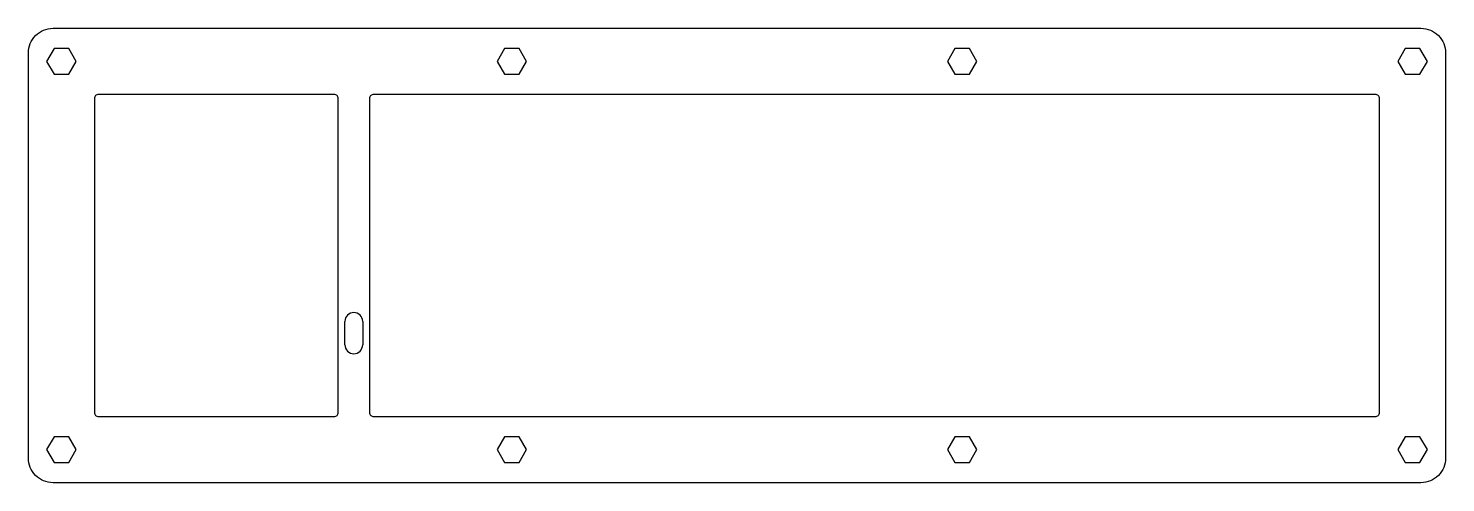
# Model space of a CAD drawing. Header units: millimetres. Extents: x -327 to 17, y -17 to 93.
import ezdxf

# ---------------------------------------------------------------- set-up
doc = ezdxf.new("R2010")
doc.units = ezdxf.units.MM
doc.layers.get('0').update_dxf_attribs({"linetype": 'CONTINUOUS'})

msp = doc.modelspace()

# ---------------------------------------------------------------- linework, layer by layer
for p, q in [((-249.82, 16.43), (-249.82, 22.11)), ((-245.52, 22.11), (-245.52, 16.43))]:
    msp.add_line(p, q)
for points in [[(17, -11, -0.414214), (11, -17), (-320.56, -17, -0.414214), (-326.56, -11), (-326.56, 87.2, -0.414214), (-320.56, 93.2), (11, 93.2, -0.414214), (17, 87.2)], [(-309.54, -0.98), (-252.44, -0.98, 0.414214), (-251.44, 0.02), (-251.44, 76.17, 0.414214), (-252.44, 77.17), (-309.54, 77.17, 0.414214), (-310.54, 76.17), (-310.54, 0.02, 0.414214)], [(-242.86, -0.98), (-0.03, -0.98, 0.414214), (0.97, 0.02), (0.97, 76.17, 0.414214), (-0.03, 77.17), (-242.86, 77.17, 0.414214), (-243.86, 76.17), (-243.86, 0.02, 0.414214)]]:
    msp.add_lwpolyline(points, format="xyb", close=True)
for points in [[(-316.76, 82.09), (-314.97, 85.19), (-316.76, 88.29), (-320.34, 88.29), (-322.13, 85.19), (-320.34, 82.09)], [(-207.58, 82.09), (-205.79, 85.19), (-207.58, 88.29), (-211.16, 88.29), (-212.95, 85.19), (-211.16, 82.09)], [(-98.4, 82.09), (-96.61, 85.19), (-98.4, 88.29), (-101.98, 88.29), (-103.77, 85.19), (-101.98, 82.09)], [(10.78, 82.09), (12.57, 85.19), (10.78, 88.29), (7.2, 88.29), (5.41, 85.19), (7.2, 82.09)], [(-320.34, -5.89), (-322.13, -8.99), (-320.34, -12.09), (-316.76, -12.09), (-314.97, -8.99), (-316.76, -5.89)], [(-211.16, -12.09), (-207.58, -12.09), (-205.79, -8.99), (-207.58, -5.89), (-211.16, -5.89), (-212.95, -8.99)], [(-101.98, -12.09), (-98.4, -12.09), (-96.61, -8.99), (-98.4, -5.89), (-101.98, -5.89), (-103.77, -8.99)], [(5.41, -8.99), (7.2, -12.09), (10.78, -12.09), (12.57, -8.99), (10.78, -5.89), (7.2, -5.89)]]:
    msp.add_lwpolyline(points, close=True)
for centre, start, end in [((-247.67, 22.11), 0, 180), ((-247.67, 16.43), -180, 0)]:
    msp.add_arc(centre, 2.15, start, end)

doc.saveas('drawing.dxf')
